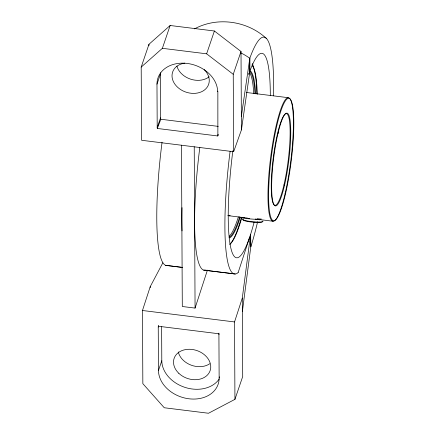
<?xml version="1.0" encoding="UTF-8"?>
<svg xmlns="http://www.w3.org/2000/svg" width="435" height="435" viewBox="0 0 435 435"><rect width="100%" height="100%" fill="white"/><g stroke="black" fill="none" stroke-linecap="round" stroke-linejoin="round"><path stroke-width="0.65" d="M240.62 52.749A61.107 48.812 19.8 0 1 249.804 58.257L249.733 71.557L248.853 74.075M242.366 311.639L250.788 246.868A119.299 19.559 -82.9 0 0 257.602 221.796M162.859 262.794L150.227 286.66L142.468 310.498L142.849 383.67L164.251 407.747L208.506 413.25L234.938 399.346L242.708 376.531L242.295 298.1L250.582 234.389L250.788 246.868L250.663 234.4M241.42 129.924L241.012 51.499L214.401 30.999L170.139 25.496L148.966 44.283L141.196 67.099L141.582 140.271L233.649 151.717L241.42 129.924L249.815 71.568L249.804 58.257A119.299 19.559 -82.9 0 1 273.512 95.787M241.349 116.384L249.804 58.257M158.558 325.597L158.34 326.245A5.438 4.209 18.8 0 0 158.242 327.071L158.47 370.5A30.988 23.979 18.8 0 0 188.931 398.786A30.988 23.979 18.8 0 0 219.137 378.042L218.914 334.613A5.438 4.209 18.8 0 0 218.805 333.759L219.006 333.112M181.455 145.149L182.298 306.501L195.07 308.089L207.43 270.13M238.141 272.609L250.25 235.411M234.938 399.346L234.536 321.943L242.295 298.1M141.196 67.099L162.375 48.318L170.139 25.496M218.174 134.817L217.772 135.976L157.312 128.461A5.438 4.209 18.8 0 1 157.204 127.602L156.975 84.172L160.303 74.396A30.988 23.979 18.8 0 1 160.368 72.748M157.204 127.602L160.531 117.825L160.303 74.396M233.649 151.717L233.242 74.314L206.63 53.815L214.401 30.999M217.772 135.976A5.438 4.209 18.8 0 0 217.87 135.144L217.853 91.105M233.242 74.314L241.012 51.499M217.87 135.144L218.082 134.535M158.242 327.071L158.661 325.848M158.47 370.5L161.798 360.724L161.624 326.794M218.914 334.613L219.12 334.004M219.137 378.042L219.555 376.824M248.728 74.38L249.402 72.493M157.312 128.461L160.819 119.244A5.438 4.209 18.8 0 1 160.531 117.825M194.815 28.721C217.739 16.448 247.618 20.962 266.519 38.59M182.401 267.394L165.784 265.361L182.412 267.454M235.259 273.99L203.83 270.13L233.899 273.827M162.375 48.318L206.63 53.815M249.815 71.568L249.733 71.557A103.019 16.889 -82.9 0 1 270.309 95.749M246.46 92.492L288.236 97.685M160.819 119.244L218.256 126.384M227.951 215.635L247.482 218.065M255.231 219.028L273.115 221.246M142.468 310.498L234.536 321.943M158.34 326.245L218.805 333.759M194.227 146.736L195.07 308.089M148.966 44.283L148.971 45.631M150.227 286.66L150.233 287.682M182.031 230.914A119.326 19.564 -82.9 0 1 182.031 207.647M206.021 269.972A119.326 19.564 -82.9 0 1 199.839 147.264M238.141 272.582A119.299 19.559 -82.9 0 1 230.099 151.304M209.8 363.736A19.026 14.725 18.8 0 1 191.123 365.144A19.026 14.725 18.8 0 1 178.268 351.92M219.137 379.103A30.988 23.979 18.8 0 1 185.087 387.422A30.988 23.979 18.8 0 1 161.798 360.724M254.154 222.089A103.019 16.889 -82.9 0 1 250.582 234.389M249.701 237.048A103.019 16.889 -82.9 0 1 230.414 246.058A103.019 16.889 -82.9 0 1 232.85 150.836M167.138 265.524A119.326 19.564 -82.9 0 1 162.059 142.201M194.325 28.846A119.326 19.564 -82.9 0 1 195.761 28.666M209.175 76.756A19.026 14.725 18.8 0 1 190.53 79.132A19.026 14.725 18.8 0 1 176.898 66.071M156.975 84.172A30.988 23.979 18.8 0 1 187.18 63.434A30.988 23.979 18.8 0 1 217.647 91.714M204.205 69.589A19.026 14.725 18.8 0 1 201.291 91.867A19.026 14.725 18.8 0 1 173.967 82.742A19.026 14.725 18.8 0 1 184.859 63.129M252.066 64.684A92.144 15.105 -82.9 0 1 256.835 93.862M241.485 217.282A92.144 15.105 -82.9 0 1 229.821 244.274M252.517 65.283A91.6 15.018 -82.9 0 1 257.254 94.286M241.67 218.142A91.6 15.018 -82.9 0 1 230.006 244.155M249.978 71.585A83.993 13.768 -82.9 0 1 254.948 93.492M239.669 216.847A83.993 13.768 -82.9 0 1 229.125 237.292M250.587 71.117A84.537 13.86 -82.9 0 1 255.628 93.857M240.212 217.321A84.537 13.86 -82.9 0 1 229.598 237.896M278.509 129.532A10.261 7.71 8.8 0 1 277.764 133.882M244.486 217.69A10.293 1.756 0.9 0 1 243.306 217.272M258.673 219.425A10.288 0.647 3.9 0 1 246.302 218.533A10.288 0.647 3.9 0 1 243.584 217.582M261.375 219.055A10.293 1.174 10.4 0 1 257.188 218.68M262.898 220.975A10.331 1.474 5.7 0 1 252.023 221.649A10.331 1.474 5.7 0 1 243.029 218.816M248.195 218.468A10.331 1.474 5.7 0 1 249.549 218.522M259.244 219.724A10.331 1.474 5.7 0 1 259.798 219.849M262.408 221.584A9.787 1.397 5.7 0 1 252.006 222.111A9.787 1.397 5.7 0 1 243.29 219.506M252.626 63.559A103.019 16.889 -82.9 0 1 253.175 66.865M249.951 73.047A83.993 13.768 -82.9 0 1 253.725 93.585M238.364 216.907A83.993 13.768 -82.9 0 1 229.294 236.167M230.126 215.651A62.248 10.206 -82.9 0 1 228.06 215.227M178.796 373.29A19.026 14.725 18.8 0 0 210.061 370.859A19.026 14.725 18.8 0 0 187.539 349.332A19.026 14.725 18.8 0 0 178.796 373.29M285.072 193.787A62.248 10.206 -82.9 0 0 288.802 97.815A62.248 10.206 -82.9 0 0 268.15 186.794A62.248 10.206 -82.9 0 0 285.072 193.787M285.567 193.553A61.705 10.114 -82.9 0 0 289.264 98.419A61.705 10.114 -82.9 0 0 268.792 186.62A61.705 10.114 -82.9 0 0 285.567 193.553M283.941 184.946A46.208 7.574 -82.9 0 0 286.708 113.698A46.208 7.574 -82.9 0 0 271.38 179.753A46.208 7.574 -82.9 0 0 283.941 184.946M284.512 185.31A46.752 7.667 -82.9 0 0 287.312 113.225A46.752 7.667 -82.9 0 0 271.799 180.057A46.752 7.667 -82.9 0 0 284.512 185.31"/></g></svg>
